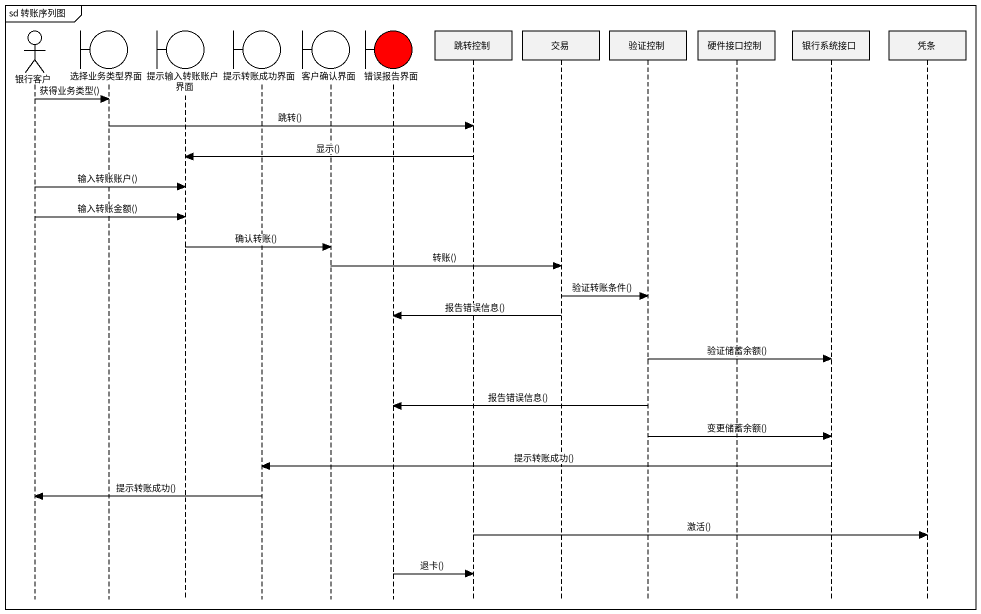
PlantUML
@startuml
mainframe sd 转账序列图
hide footbox
actor 银行客户
boundary 选择业务类型界面
boundary 提示输入转账账户界面
boundary 提示转账成功界面
boundary 客户确认界面
boundary 错误报告界面 #FF0000
participant 跳转控制
participant 交易
participant 验证控制
participant 硬件接口控制
participant 银行系统接口
participant 凭条

银行客户 -> 选择业务类型界面 : 获得业务类型()
选择业务类型界面 -> 跳转控制 : 跳转()
跳转控制 -> 提示输入转账账户界面 : 显示()
银行客户 -> 提示输入转账账户界面 : 输入转账账户()
银行客户 -> 提示输入转账账户界面 : 输入转账金额()
提示输入转账账户界面 -> 客户确认界面 : 确认转账()
客户确认界面 -> 交易 : 转账()
交易 -> 验证控制 : 验证转账条件()
交易 -> 错误报告界面 : 报告错误信息()
验证控制 -> 银行系统接口 : 验证储蓄余额()
验证控制 -> 错误报告界面 : 报告错误信息()
验证控制 -> 银行系统接口 : 变更储蓄余额()
银行系统接口 -> 提示转账成功界面 : 提示转账成功()
提示转账成功界面 -> 银行客户 : 提示转账成功()
跳转控制 -> 凭条 : 激活()
错误报告界面 -> 跳转控制 : 退卡()
@enduml
